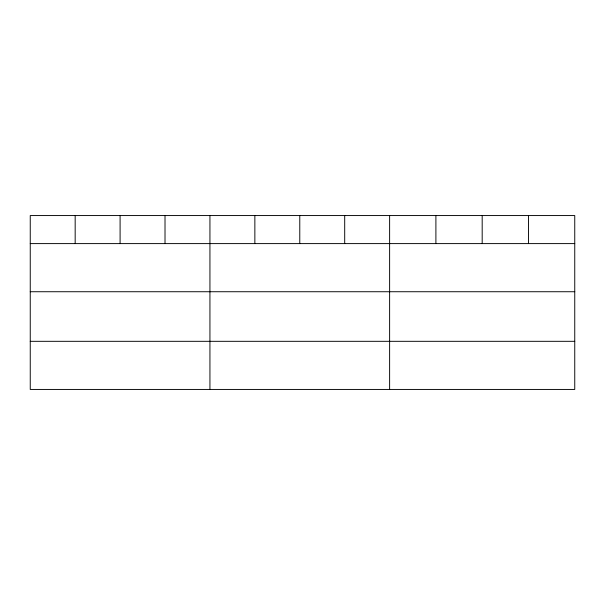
<?xml version="1.0" encoding="UTF-8"?>
<svg xmlns="http://www.w3.org/2000/svg" width="605" height="605" viewBox="0 0 605 605"><rect width="100%" height="100%" fill="white"/><g stroke="black" fill="none" stroke-linecap="round" stroke-linejoin="round"><path stroke-width="0.91" d="M574.75 291.731L574.75 215.561L30.25 215.561L30.25 389.439L574.75 389.439L574.75 291.731L30.25 291.731M30.25 243.603L574.75 243.603M30.25 341.318L574.75 341.318M528.467 215.561L528.467 243.603M482.185 215.561L482.185 243.603M435.902 215.561L435.902 243.603M389.62 215.561L389.62 389.439M344.699 215.561L344.699 243.603M299.777 215.561L299.777 243.603M254.856 215.561L254.856 243.603M209.935 215.561L209.935 389.439M165.014 215.561L165.014 243.603M120.093 215.561L120.093 243.603M75.171 215.561L75.171 243.603"/></g></svg>
